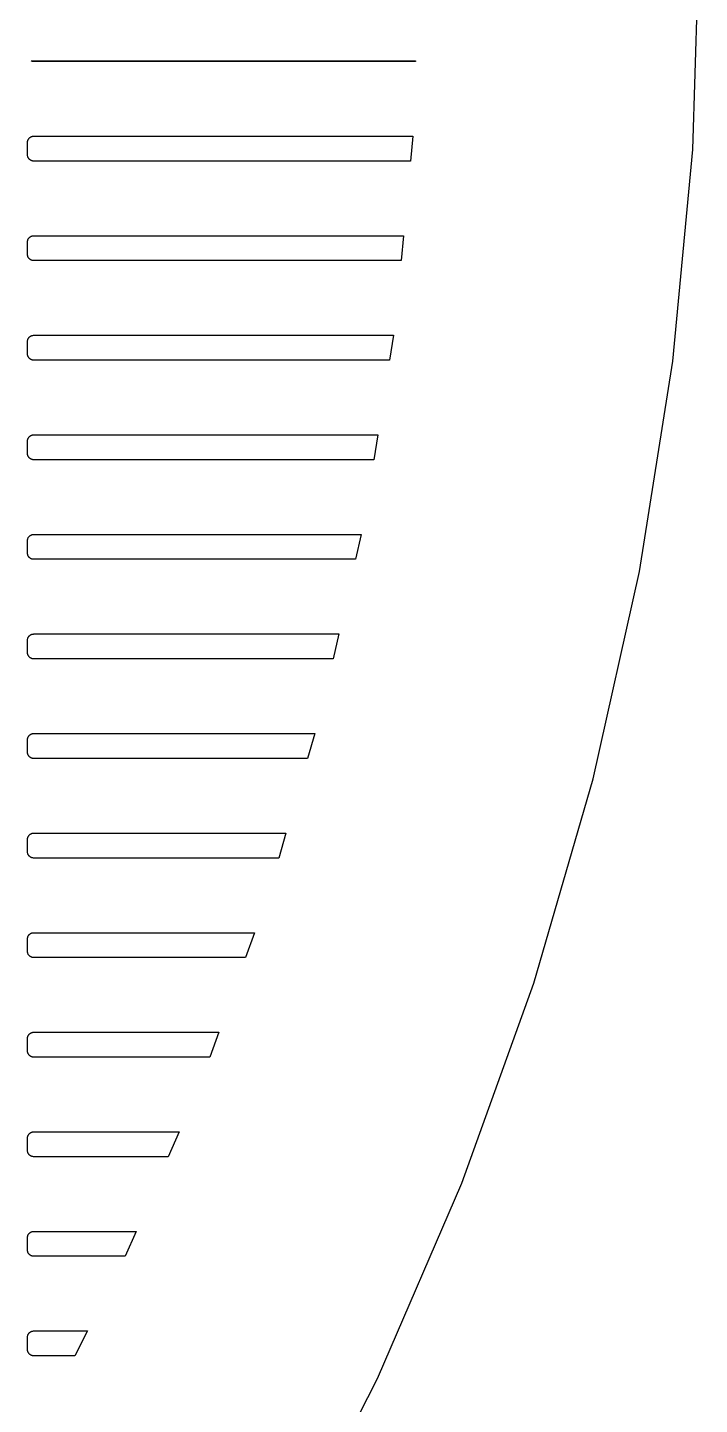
# Model space of a CAD drawing. Header units: metres. Extents: x -163 to 163, y -163 to 163.
# Drawn here: x 130.8 to 163.2, y -70.7 to -4.4 of the extents above; entities that cross this region are included whole.
import ezdxf

# ---------------------------------------------------------------- set-up
doc = ezdxf.new("R2010")
doc.units = ezdxf.units.M

msp = doc.modelspace()

# ---------------------------------------------------------------- linework, layer by layer
for p, q in [((162.877, -10.2473), (163.199, 0)), ((130.991, -5.97787), (130.984, -5.97498)), ((130.984, -5.97498), (149.511, -5.97498)), ((131.008, -5.98427), (130.991, -5.97787)), ((131.026, -5.98952), (131.008, -5.98427)), ((131.045, -5.99364), (131.026, -5.98952)), ((131.063, -5.99658), (131.045, -5.99364)), ((131.082, -5.99835), (131.063, -5.99658)), ((131.101, -5.99895), (131.082, -5.99835)), ((149.51, -5.99895), (131.101, -5.99895)), ((149.511, -5.97498), (149.51, -5.99895)), ((130.801, -9.89894), (130.802, -9.88011)), ((130.801, -10.4989), (130.801, -9.89894)), ((130.802, -9.88011), (130.803, -9.86134)), ((130.803, -9.86134), (130.806, -9.84273)), ((130.806, -9.84273), (130.81, -9.82434)), ((130.81, -9.82434), (130.816, -9.80624)), ((130.816, -9.80624), (130.822, -9.78851)), ((130.822, -9.78851), (130.83, -9.77121)), ((130.83, -9.77121), (130.838, -9.75443)), ((130.838, -9.75443), (130.848, -9.7382)), ((130.848, -9.7382), (130.858, -9.72261)), ((130.858, -9.72261), (130.87, -9.70772)), ((130.87, -9.70772), (130.882, -9.69359)), ((130.882, -9.69359), (130.896, -9.68025)), ((130.896, -9.68025), (130.91, -9.66779)), ((130.91, -9.66779), (130.925, -9.65623)), ((130.925, -9.65623), (130.94, -9.64565)), ((130.94, -9.64565), (130.957, -9.63605)), ((130.957, -9.63605), (130.973, -9.6275)), ((130.973, -9.6275), (130.991, -9.62001)), ((130.991, -9.62001), (131.008, -9.61363)), ((131.008, -9.61363), (131.026, -9.60837)), ((131.026, -9.60837), (131.045, -9.60426)), ((131.045, -9.60426), (131.063, -9.60132)), ((131.063, -9.60132), (131.082, -9.59953)), ((131.082, -9.59953), (131.101, -9.59895)), ((131.101, -9.59895), (149.385, -9.59895)), ((149.385, -9.59895), (149.271, -10.799)), ((130.802, -10.5178), (130.801, -10.4989)), ((130.803, -10.5365), (130.802, -10.5178)), ((130.806, -10.5552), (130.803, -10.5365)), ((130.81, -10.5735), (130.806, -10.5552)), ((130.816, -10.5916), (130.81, -10.5735)), ((130.822, -10.6094), (130.816, -10.5916)), ((130.83, -10.6267), (130.822, -10.6094)), ((161.912, -20.4542), (162.877, -10.2473)), ((130.838, -10.6435), (130.83, -10.6267)), ((130.848, -10.6597), (130.838, -10.6435)), ((130.858, -10.6753), (130.848, -10.6597)), ((130.87, -10.6902), (130.858, -10.6753)), ((130.882, -10.7043), (130.87, -10.6902)), ((130.896, -10.7176), (130.882, -10.7043)), ((130.91, -10.7301), (130.896, -10.7176)), ((130.925, -10.7417), (130.91, -10.7301)), ((130.94, -10.7522), (130.925, -10.7417)), ((130.957, -10.7618), (130.94, -10.7522)), ((130.973, -10.7704), (130.957, -10.7618)), ((130.991, -10.7779), (130.973, -10.7704)), ((131.008, -10.7843), (130.991, -10.7779)), ((131.026, -10.7895), (131.008, -10.7843)), ((131.045, -10.7936), (131.026, -10.7895)), ((131.063, -10.7966), (131.045, -10.7936)), ((131.082, -10.7984), (131.063, -10.7966)), ((131.101, -10.799), (131.082, -10.7984)), ((149.271, -10.799), (131.101, -10.799)), ((130.816, -14.6062), (130.822, -14.5885)), ((130.822, -14.5885), (130.83, -14.5712)), ((130.83, -14.5712), (130.838, -14.5544)), ((130.838, -14.5544), (130.848, -14.5382)), ((130.848, -14.5382), (130.858, -14.5226)), ((130.858, -14.5226), (130.87, -14.5077)), ((130.87, -14.5077), (130.882, -14.4936)), ((130.882, -14.4936), (130.896, -14.4803)), ((130.896, -14.4803), (130.91, -14.4678)), ((130.91, -14.4678), (130.925, -14.4562)), ((130.925, -14.4562), (130.94, -14.4456)), ((130.94, -14.4456), (130.957, -14.4361)), ((130.957, -14.4361), (130.973, -14.4275)), ((130.973, -14.4275), (130.991, -14.42)), ((130.991, -14.42), (131.008, -14.4136)), ((131.008, -14.4136), (131.026, -14.4084)), ((131.026, -14.4084), (131.045, -14.4043)), ((131.045, -14.4043), (131.063, -14.4013)), ((131.063, -14.4013), (131.082, -14.3995)), ((131.082, -14.3995), (131.101, -14.3989)), ((131.101, -14.3989), (148.931, -14.3989)), ((148.931, -14.3989), (148.818, -15.5989)), ((130.801, -14.6989), (130.802, -14.6801)), ((130.801, -15.299), (130.801, -14.6989)), ((130.802, -14.6801), (130.803, -14.6613)), ((130.803, -14.6613), (130.806, -14.6427)), ((130.806, -14.6427), (130.81, -14.6243)), ((130.81, -14.6243), (130.816, -14.6062)), ((130.802, -15.3178), (130.801, -15.299)), ((130.803, -15.3365), (130.802, -15.3178)), ((130.806, -15.3552), (130.803, -15.3365)), ((130.81, -15.3736), (130.806, -15.3552)), ((130.816, -15.3916), (130.81, -15.3736)), ((130.822, -15.4094), (130.816, -15.3916)), ((130.83, -15.4267), (130.822, -15.4094)), ((130.838, -15.4435), (130.83, -15.4267)), ((130.848, -15.4597), (130.838, -15.4435)), ((130.858, -15.4753), (130.848, -15.4597)), ((130.87, -15.4902), (130.858, -15.4753)), ((130.882, -15.5043), (130.87, -15.4902)), ((130.896, -15.5176), (130.882, -15.5043)), ((130.91, -15.5301), (130.896, -15.5176)), ((130.925, -15.5417), (130.91, -15.5301)), ((130.94, -15.5522), (130.925, -15.5417)), ((130.957, -15.5618), (130.94, -15.5522)), ((130.973, -15.5704), (130.957, -15.5618)), ((130.991, -15.5779), (130.973, -15.5704)), ((131.008, -15.5843), (130.991, -15.5779)), ((131.026, -15.5895), (131.008, -15.5843)), ((131.045, -15.5936), (131.026, -15.5895)), ((131.063, -15.5966), (131.045, -15.5936)), ((131.082, -15.5984), (131.063, -15.5966)), ((131.101, -15.5989), (131.082, -15.5984)), ((148.818, -15.5989), (131.101, -15.5989)), ((130.925, -19.2562), (130.94, -19.2457)), ((130.94, -19.2457), (130.957, -19.2361)), ((130.957, -19.2361), (130.973, -19.2275)), ((130.973, -19.2275), (130.991, -19.22)), ((130.991, -19.22), (131.008, -19.2136)), ((131.008, -19.2136), (131.026, -19.2084)), ((131.026, -19.2084), (131.045, -19.2043)), ((131.045, -19.2043), (131.063, -19.2013)), ((131.063, -19.2013), (131.082, -19.1995)), ((131.082, -19.1995), (131.101, -19.1989)), ((131.101, -19.1989), (148.449, -19.1989)), ((148.449, -19.1989), (148.259, -20.3989)), ((130.801, -19.4989), (130.802, -19.4801)), ((130.801, -20.099), (130.801, -19.4989)), ((130.802, -19.4801), (130.803, -19.4613)), ((130.803, -19.4613), (130.806, -19.4427)), ((130.806, -19.4427), (130.81, -19.4243)), ((130.81, -19.4243), (130.816, -19.4062)), ((130.816, -19.4062), (130.822, -19.3885)), ((130.822, -19.3885), (130.83, -19.3712)), ((130.83, -19.3712), (130.838, -19.3544)), ((130.838, -19.3544), (130.848, -19.3382)), ((130.848, -19.3382), (130.858, -19.3226)), ((130.858, -19.3226), (130.87, -19.3077)), ((130.87, -19.3077), (130.882, -19.2936)), ((130.882, -19.2936), (130.896, -19.2803)), ((130.896, -19.2803), (130.91, -19.2678)), ((130.91, -19.2678), (130.925, -19.2562)), ((130.802, -20.1178), (130.801, -20.099)), ((130.803, -20.1366), (130.802, -20.1178)), ((130.806, -20.1552), (130.803, -20.1366)), ((130.81, -20.1736), (130.806, -20.1552)), ((130.816, -20.1917), (130.81, -20.1736)), ((130.822, -20.2094), (130.816, -20.1917)), ((130.83, -20.2267), (130.822, -20.2094)), ((130.838, -20.2435), (130.83, -20.2267)), ((130.848, -20.2597), (130.838, -20.2435)), ((130.858, -20.2753), (130.848, -20.2597)), ((130.87, -20.2902), (130.858, -20.2753)), ((130.882, -20.3043), (130.87, -20.2902)), ((130.896, -20.3176), (130.882, -20.3043)), ((130.91, -20.3301), (130.896, -20.3176)), ((130.925, -20.3416), (130.91, -20.3301)), ((130.94, -20.3522), (130.925, -20.3416)), ((130.957, -20.3618), (130.94, -20.3522)), ((130.973, -20.3704), (130.957, -20.3618)), ((130.991, -20.3779), (130.973, -20.3704)), ((131.008, -20.3843), (130.991, -20.3779)), ((131.026, -20.3895), (131.008, -20.3843)), ((131.045, -20.3936), (131.026, -20.3895)), ((131.063, -20.3966), (131.045, -20.3936)), ((131.082, -20.3984), (131.063, -20.3966)), ((131.101, -20.3989), (131.082, -20.3984)), ((148.259, -20.3989), (131.101, -20.3989)), ((160.308, -30.5804), (161.912, -20.4542)), ((130.801, -24.299), (130.802, -24.2801)), ((130.801, -24.8989), (130.801, -24.299)), ((130.802, -24.2801), (130.803, -24.2614)), ((130.803, -24.2614), (130.806, -24.2427)), ((130.806, -24.2427), (130.81, -24.2243)), ((130.81, -24.2243), (130.816, -24.2062)), ((130.816, -24.2062), (130.822, -24.1885)), ((130.822, -24.1885), (130.83, -24.1712)), ((130.83, -24.1712), (130.838, -24.1544)), ((130.838, -24.1544), (130.848, -24.1382)), ((130.848, -24.1382), (130.858, -24.1226)), ((130.858, -24.1226), (130.87, -24.1077)), ((130.87, -24.1077), (130.882, -24.0936)), ((130.882, -24.0936), (130.896, -24.0803)), ((130.896, -24.0803), (130.91, -24.0678)), ((130.91, -24.0678), (130.925, -24.0562)), ((130.925, -24.0562), (130.94, -24.0457)), ((130.94, -24.0457), (130.957, -24.0361)), ((130.957, -24.0361), (130.973, -24.0275)), ((130.973, -24.0275), (130.991, -24.02)), ((130.991, -24.02), (131.008, -24.0136)), ((131.008, -24.0136), (131.026, -24.0084)), ((131.026, -24.0084), (131.045, -24.0043)), ((131.045, -24.0043), (131.063, -24.0013)), ((131.063, -24.0013), (131.082, -23.9995)), ((131.082, -23.9995), (131.101, -23.9989)), ((131.101, -23.9989), (147.689, -23.9989)), ((147.689, -23.9989), (147.499, -25.1989)), ((130.802, -24.9178), (130.801, -24.8989)), ((130.803, -24.9366), (130.802, -24.9178)), ((130.806, -24.9552), (130.803, -24.9366)), ((130.81, -24.9736), (130.806, -24.9552)), ((130.816, -24.9917), (130.81, -24.9736)), ((130.822, -25.0094), (130.816, -24.9917)), ((130.83, -25.0267), (130.822, -25.0094)), ((130.838, -25.0435), (130.83, -25.0267)), ((130.848, -25.0597), (130.838, -25.0435)), ((130.858, -25.0753), (130.848, -25.0597)), ((130.87, -25.0902), (130.858, -25.0753)), ((130.882, -25.1043), (130.87, -25.0902)), ((130.896, -25.1176), (130.882, -25.1043)), ((130.91, -25.1301), (130.896, -25.1176)), ((130.925, -25.1416), (130.91, -25.1301)), ((130.94, -25.1523), (130.925, -25.1416)), ((130.957, -25.1618), (130.94, -25.1523)), ((130.973, -25.1704), (130.957, -25.1618)), ((130.991, -25.1779), (130.973, -25.1704)), ((131.008, -25.1843), (130.991, -25.1779)), ((131.026, -25.1895), (131.008, -25.1843)), ((131.045, -25.1936), (131.026, -25.1895)), ((131.063, -25.1966), (131.045, -25.1936)), ((131.082, -25.1983), (131.063, -25.1966)), ((131.101, -25.1989), (131.082, -25.1983)), ((147.499, -25.1989), (131.101, -25.1989)), ((130.801, -29.099), (130.802, -29.0801)), ((130.801, -29.6989), (130.801, -29.099)), ((130.802, -29.0801), (130.803, -29.0613)), ((130.803, -29.0613), (130.806, -29.0427)), ((130.806, -29.0427), (130.81, -29.0243)), ((130.81, -29.0243), (130.816, -29.0062)), ((130.816, -29.0062), (130.822, -28.9885)), ((130.822, -28.9885), (130.83, -28.9712)), ((130.83, -28.9712), (130.838, -28.9544)), ((130.838, -28.9544), (130.848, -28.9382)), ((130.848, -28.9382), (130.858, -28.9226)), ((130.858, -28.9226), (130.87, -28.9077)), ((130.87, -28.9077), (130.882, -28.8936)), ((130.882, -28.8936), (130.896, -28.8803)), ((130.896, -28.8803), (130.91, -28.8678)), ((130.91, -28.8678), (130.925, -28.8562)), ((130.925, -28.8562), (130.94, -28.8456)), ((130.94, -28.8456), (130.957, -28.8361)), ((130.957, -28.8361), (130.973, -28.8275)), ((130.973, -28.8275), (130.991, -28.82)), ((130.991, -28.82), (131.008, -28.8136)), ((131.008, -28.8136), (131.026, -28.8084)), ((131.026, -28.8084), (131.045, -28.8043)), ((131.045, -28.8043), (131.063, -28.8013)), ((131.063, -28.8013), (131.082, -28.7995)), ((131.082, -28.7995), (131.101, -28.799)), ((131.101, -28.799), (146.88, -28.799)), ((146.88, -28.799), (146.612, -29.9989)), ((130.802, -29.7178), (130.801, -29.6989)), ((130.803, -29.7365), (130.802, -29.7178)), ((130.806, -29.7552), (130.803, -29.7365)), ((130.81, -29.7736), (130.806, -29.7552)), ((130.816, -29.7917), (130.81, -29.7736)), ((130.822, -29.8094), (130.816, -29.7917)), ((130.83, -29.8267), (130.822, -29.8094)), ((130.838, -29.8435), (130.83, -29.8267)), ((130.848, -29.8597), (130.838, -29.8435)), ((130.858, -29.8753), (130.848, -29.8597)), ((130.87, -29.8902), (130.858, -29.8753)), ((130.882, -29.9043), (130.87, -29.8902)), ((130.896, -29.9176), (130.882, -29.9043)), ((130.91, -29.9301), (130.896, -29.9176)), ((130.925, -29.9417), (130.91, -29.9301)), ((130.94, -29.9522), (130.925, -29.9417)), ((130.957, -29.9618), (130.94, -29.9522)), ((130.973, -29.9704), (130.957, -29.9618)), ((130.991, -29.9779), (130.973, -29.9704)), ((131.008, -29.9843), (130.991, -29.9779)), ((131.026, -29.9895), (131.008, -29.9843)), ((131.045, -29.9936), (131.026, -29.9895)), ((131.063, -29.9966), (131.045, -29.9936)), ((131.082, -29.9984), (131.063, -29.9966)), ((131.101, -29.9989), (131.082, -29.9984)), ((146.612, -29.9989), (131.101, -29.9989)), ((158.072, -40.5859), (160.308, -30.5804)), ((130.803, -33.8613), (130.806, -33.8427)), ((130.806, -33.8427), (130.81, -33.8243)), ((130.81, -33.8243), (130.816, -33.8062)), ((130.816, -33.8062), (130.822, -33.7885)), ((130.822, -33.7885), (130.83, -33.7712)), ((130.83, -33.7712), (130.838, -33.7544)), ((130.838, -33.7544), (130.848, -33.7382)), ((130.848, -33.7382), (130.858, -33.7226)), ((130.858, -33.7226), (130.87, -33.7077)), ((130.87, -33.7077), (130.882, -33.6936)), ((130.882, -33.6936), (130.896, -33.6803)), ((130.896, -33.6803), (130.91, -33.6678)), ((130.91, -33.6678), (130.925, -33.6562)), ((130.925, -33.6562), (130.94, -33.6456)), ((130.94, -33.6456), (130.957, -33.6361)), ((130.957, -33.6361), (130.973, -33.6275)), ((130.973, -33.6275), (130.991, -33.62)), ((130.991, -33.62), (131.008, -33.6136)), ((131.008, -33.6136), (131.026, -33.6084)), ((131.026, -33.6084), (131.045, -33.6043)), ((131.045, -33.6043), (131.063, -33.6013)), ((131.063, -33.6013), (131.082, -33.5995)), ((131.082, -33.5995), (131.101, -33.599)), ((131.101, -33.599), (145.807, -33.599)), ((145.807, -33.599), (145.539, -34.799)), ((130.801, -33.8989), (130.802, -33.8801)), ((130.801, -34.4989), (130.801, -33.8989)), ((130.802, -34.5178), (130.801, -34.4989)), ((130.802, -33.8801), (130.803, -33.8613)), ((130.803, -34.5365), (130.802, -34.5178)), ((130.806, -34.5552), (130.803, -34.5365)), ((130.81, -34.5735), (130.806, -34.5552)), ((130.816, -34.5917), (130.81, -34.5735)), ((130.822, -34.6094), (130.816, -34.5917)), ((130.83, -34.6267), (130.822, -34.6094)), ((130.838, -34.6435), (130.83, -34.6267)), ((130.848, -34.6597), (130.838, -34.6435)), ((130.858, -34.6753), (130.848, -34.6597)), ((130.87, -34.6902), (130.858, -34.6753)), ((130.882, -34.7043), (130.87, -34.6902)), ((130.896, -34.7176), (130.882, -34.7043)), ((130.91, -34.7301), (130.896, -34.7176)), ((130.925, -34.7417), (130.91, -34.7301)), ((130.94, -34.7522), (130.925, -34.7417)), ((130.957, -34.7618), (130.94, -34.7522)), ((130.973, -34.7704), (130.957, -34.7618)), ((130.991, -34.7779), (130.973, -34.7704)), ((131.008, -34.7843), (130.991, -34.7779)), ((131.026, -34.7895), (131.008, -34.7843)), ((131.045, -34.7936), (131.026, -34.7895)), ((131.063, -34.7966), (131.045, -34.7936)), ((131.082, -34.7984), (131.063, -34.7966)), ((131.101, -34.799), (131.082, -34.7984)), ((145.539, -34.799), (131.101, -34.799)), ((130.87, -38.5077), (130.882, -38.4936)), ((130.882, -38.4936), (130.896, -38.4803)), ((130.896, -38.4803), (130.91, -38.4678)), ((130.91, -38.4678), (130.925, -38.4562)), ((130.925, -38.4562), (130.94, -38.4456)), ((130.94, -38.4456), (130.957, -38.4361)), ((130.957, -38.4361), (130.973, -38.4275)), ((130.973, -38.4275), (130.991, -38.42)), ((130.991, -38.42), (131.008, -38.4136)), ((131.008, -38.4136), (131.026, -38.4084)), ((131.026, -38.4084), (131.045, -38.4043)), ((131.045, -38.4043), (131.063, -38.4013)), ((131.063, -38.4013), (131.082, -38.3995)), ((131.082, -38.3995), (131.101, -38.399)), ((131.101, -38.399), (144.656, -38.399)), ((144.656, -38.399), (144.307, -39.599)), ((130.801, -38.6989), (130.802, -38.6801)), ((130.801, -39.299), (130.801, -38.6989)), ((130.802, -38.6801), (130.803, -38.6613)), ((130.803, -38.6613), (130.806, -38.6427)), ((130.806, -38.6427), (130.81, -38.6243)), ((130.81, -38.6243), (130.816, -38.6062)), ((130.816, -38.6062), (130.822, -38.5885)), ((130.822, -38.5885), (130.83, -38.5712)), ((130.83, -38.5712), (130.838, -38.5544)), ((130.838, -38.5544), (130.848, -38.5382)), ((130.848, -38.5382), (130.858, -38.5226)), ((130.858, -38.5226), (130.87, -38.5077)), ((130.802, -39.3178), (130.801, -39.299)), ((130.803, -39.3365), (130.802, -39.3178)), ((130.806, -39.3552), (130.803, -39.3365)), ((130.81, -39.3736), (130.806, -39.3552)), ((130.816, -39.3916), (130.81, -39.3736)), ((130.822, -39.4094), (130.816, -39.3916)), ((130.83, -39.4267), (130.822, -39.4094)), ((130.838, -39.4435), (130.83, -39.4267)), ((130.848, -39.4597), (130.838, -39.4435)), ((130.858, -39.4753), (130.848, -39.4597)), ((130.87, -39.4902), (130.858, -39.4753)), ((130.882, -39.5043), (130.87, -39.4902)), ((130.896, -39.5176), (130.882, -39.5043)), ((130.91, -39.5301), (130.896, -39.5176)), ((130.925, -39.5417), (130.91, -39.5301)), ((130.94, -39.5522), (130.925, -39.5417)), ((130.957, -39.5618), (130.94, -39.5522)), ((130.973, -39.5704), (130.957, -39.5618)), ((130.991, -39.5779), (130.973, -39.5704)), ((131.008, -39.5843), (130.991, -39.5779)), ((131.026, -39.5895), (131.008, -39.5843)), ((131.045, -39.5936), (131.026, -39.5895)), ((131.063, -39.5966), (131.045, -39.5936)), ((131.082, -39.5984), (131.063, -39.5966)), ((131.101, -39.599), (131.082, -39.5984)), ((144.307, -39.599), (131.101, -39.599)), ((155.211, -50.4312), (158.072, -40.5859)), ((130.801, -43.4989), (130.802, -43.4801)), ((130.801, -44.099), (130.801, -43.4989)), ((130.802, -43.4801), (130.803, -43.4613)), ((130.803, -43.4613), (130.806, -43.4427)), ((130.806, -43.4427), (130.81, -43.4243)), ((130.81, -43.4243), (130.816, -43.4062)), ((130.816, -43.4062), (130.822, -43.3885)), ((130.822, -43.3885), (130.83, -43.3712)), ((130.83, -43.3712), (130.838, -43.3544)), ((130.838, -43.3544), (130.848, -43.3382)), ((130.848, -43.3382), (130.858, -43.3226)), ((130.858, -43.3226), (130.87, -43.3077)), ((130.87, -43.3077), (130.882, -43.2936)), ((130.882, -43.2936), (130.896, -43.2803)), ((130.896, -43.2803), (130.91, -43.2678)), ((130.91, -43.2678), (130.925, -43.2562)), ((130.925, -43.2562), (130.94, -43.2457)), ((130.94, -43.2457), (130.957, -43.2361)), ((130.957, -43.2361), (130.973, -43.2275)), ((130.973, -43.2275), (130.991, -43.22)), ((130.991, -43.22), (131.008, -43.2136)), ((131.008, -43.2136), (131.026, -43.2084)), ((131.026, -43.2084), (131.045, -43.2043)), ((131.045, -43.2043), (131.063, -43.2013)), ((131.063, -43.2013), (131.082, -43.1995)), ((131.082, -43.1995), (131.101, -43.1989)), ((131.101, -43.1989), (143.261, -43.1989)), ((143.261, -43.1989), (142.913, -44.3989)), ((130.802, -44.1178), (130.801, -44.099)), ((130.803, -44.1366), (130.802, -44.1178)), ((130.806, -44.1552), (130.803, -44.1366)), ((130.81, -44.1736), (130.806, -44.1552)), ((130.816, -44.1917), (130.81, -44.1736)), ((130.822, -44.2094), (130.816, -44.1917)), ((130.83, -44.2267), (130.822, -44.2094)), ((130.838, -44.2435), (130.83, -44.2267)), ((130.848, -44.2597), (130.838, -44.2435)), ((130.858, -44.2753), (130.848, -44.2597)), ((130.87, -44.2902), (130.858, -44.2753)), ((130.882, -44.3043), (130.87, -44.2902)), ((130.896, -44.3176), (130.882, -44.3043)), ((130.91, -44.3301), (130.896, -44.3176)), ((130.925, -44.3417), (130.91, -44.3301)), ((130.94, -44.3522), (130.925, -44.3417)), ((130.957, -44.3618), (130.94, -44.3522)), ((130.973, -44.3704), (130.957, -44.3618)), ((130.991, -44.3779), (130.973, -44.3704)), ((131.008, -44.3843), (130.991, -44.3779)), ((131.026, -44.3895), (131.008, -44.3843)), ((131.045, -44.3936), (131.026, -44.3895)), ((131.063, -44.3966), (131.045, -44.3936)), ((131.082, -44.3984), (131.063, -44.3966)), ((131.101, -44.3989), (131.082, -44.3984)), ((142.913, -44.3989), (131.101, -44.3989)), ((130.801, -48.299), (130.802, -48.2801)), ((130.801, -48.8989), (130.801, -48.299)), ((130.802, -48.2801), (130.803, -48.2614)), ((130.803, -48.2614), (130.806, -48.2427)), ((130.806, -48.2427), (130.81, -48.2243)), ((130.81, -48.2243), (130.816, -48.2062)), ((130.816, -48.2062), (130.822, -48.1885)), ((130.822, -48.1885), (130.83, -48.1712)), ((130.83, -48.1712), (130.838, -48.1544)), ((130.838, -48.1544), (130.848, -48.1382)), ((130.848, -48.1382), (130.858, -48.1226)), ((130.858, -48.1226), (130.87, -48.1077)), ((130.87, -48.1077), (130.882, -48.0936)), ((130.882, -48.0936), (130.896, -48.0803)), ((130.896, -48.0803), (130.91, -48.0678)), ((130.91, -48.0678), (130.925, -48.0562)), ((130.925, -48.0562), (130.94, -48.0457)), ((130.94, -48.0457), (130.957, -48.0361)), ((130.957, -48.0361), (130.973, -48.0275)), ((130.973, -48.0275), (130.991, -48.02)), ((130.991, -48.02), (131.008, -48.0136)), ((131.008, -48.0136), (131.026, -48.0084)), ((131.026, -48.0084), (131.045, -48.0043)), ((131.045, -48.0043), (131.063, -48.0013)), ((131.063, -48.0013), (131.082, -47.9995)), ((131.082, -47.9995), (131.101, -47.9989)), ((131.101, -47.9989), (141.746, -47.9989)), ((141.746, -47.9989), (141.314, -49.1989)), ((130.802, -48.9178), (130.801, -48.8989)), ((130.803, -48.9366), (130.802, -48.9178)), ((130.806, -48.9552), (130.803, -48.9366)), ((130.81, -48.9736), (130.806, -48.9552)), ((130.816, -48.9917), (130.81, -48.9736)), ((130.822, -49.0094), (130.816, -48.9917)), ((130.83, -49.0267), (130.822, -49.0094)), ((130.838, -49.0435), (130.83, -49.0267)), ((130.848, -49.0597), (130.838, -49.0435)), ((130.858, -49.0753), (130.848, -49.0597)), ((130.87, -49.0902), (130.858, -49.0753)), ((130.882, -49.1043), (130.87, -49.0902)), ((130.896, -49.1176), (130.882, -49.1043)), ((130.91, -49.1301), (130.896, -49.1176)), ((130.925, -49.1416), (130.91, -49.1301)), ((130.94, -49.1523), (130.925, -49.1416)), ((130.957, -49.1618), (130.94, -49.1523)), ((130.973, -49.1704), (130.957, -49.1618)), ((130.991, -49.1779), (130.973, -49.1704)), ((131.008, -49.1843), (130.991, -49.1779)), ((131.026, -49.1895), (131.008, -49.1843)), ((131.045, -49.1936), (131.026, -49.1895)), ((131.063, -49.1966), (131.045, -49.1936)), ((131.082, -49.1983), (131.063, -49.1966)), ((131.101, -49.1989), (131.082, -49.1983)), ((141.314, -49.1989), (131.101, -49.1989)), ((151.739, -60.0775), (155.211, -50.4312)), ((130.801, -53.099), (130.802, -53.0801)), ((130.801, -53.6989), (130.801, -53.099)), ((130.802, -53.0801), (130.803, -53.0614)), ((130.803, -53.0614), (130.806, -53.0427)), ((130.806, -53.0427), (130.81, -53.0243)), ((130.81, -53.0243), (130.816, -53.0062)), ((130.816, -53.0062), (130.822, -52.9885)), ((130.822, -52.9885), (130.83, -52.9712)), ((130.83, -52.9712), (130.838, -52.9544)), ((130.838, -52.9544), (130.848, -52.9382)), ((130.848, -52.9382), (130.858, -52.9226)), ((130.858, -52.9226), (130.87, -52.9077)), ((130.87, -52.9077), (130.882, -52.8936)), ((130.882, -52.8936), (130.896, -52.8803)), ((130.896, -52.8803), (130.91, -52.8678)), ((130.91, -52.8678), (130.925, -52.8562)), ((130.925, -52.8562), (130.94, -52.8457)), ((130.94, -52.8457), (130.957, -52.8361)), ((130.957, -52.8361), (130.973, -52.8275)), ((130.973, -52.8275), (130.991, -52.82)), ((130.991, -52.82), (131.008, -52.8136)), ((131.008, -52.8136), (131.026, -52.8084)), ((131.026, -52.8084), (131.045, -52.8043)), ((131.045, -52.8043), (131.063, -52.8013)), ((131.063, -52.8013), (131.082, -52.7995)), ((131.082, -52.7995), (131.101, -52.799)), ((131.101, -52.799), (140.018, -52.799)), ((140.018, -52.799), (139.586, -53.9989)), ((130.802, -53.7178), (130.801, -53.6989)), ((130.803, -53.7365), (130.802, -53.7178)), ((130.806, -53.7552), (130.803, -53.7365)), ((130.81, -53.7736), (130.806, -53.7552)), ((130.816, -53.7917), (130.81, -53.7736)), ((130.822, -53.8094), (130.816, -53.7917)), ((130.83, -53.8267), (130.822, -53.8094)), ((130.838, -53.8435), (130.83, -53.8267)), ((130.848, -53.8597), (130.838, -53.8435)), ((130.858, -53.8753), (130.848, -53.8597)), ((130.87, -53.8902), (130.858, -53.8753)), ((130.882, -53.9043), (130.87, -53.8902)), ((130.896, -53.9176), (130.882, -53.9043)), ((130.91, -53.9301), (130.896, -53.9176)), ((130.925, -53.9417), (130.91, -53.9301)), ((130.94, -53.9522), (130.925, -53.9417)), ((130.957, -53.9618), (130.94, -53.9522)), ((130.973, -53.9704), (130.957, -53.9618)), ((130.991, -53.9779), (130.973, -53.9704)), ((131.008, -53.9843), (130.991, -53.9779)), ((131.026, -53.9895), (131.008, -53.9843)), ((131.045, -53.9936), (131.026, -53.9895)), ((131.063, -53.9966), (131.045, -53.9936)), ((131.082, -53.9984), (131.063, -53.9966)), ((131.101, -53.9989), (131.082, -53.9984)), ((139.586, -53.9989), (131.101, -53.9989)), ((130.838, -57.7544), (130.848, -57.7382)), ((130.848, -57.7382), (130.858, -57.7226)), ((130.858, -57.7226), (130.87, -57.7077)), ((130.87, -57.7077), (130.882, -57.6936)), ((130.882, -57.6936), (130.896, -57.6803)), ((130.896, -57.6803), (130.91, -57.6678)), ((130.91, -57.6678), (130.925, -57.6562)), ((130.925, -57.6562), (130.94, -57.6456)), ((130.94, -57.6456), (130.957, -57.6361)), ((130.957, -57.6361), (130.973, -57.6275)), ((130.973, -57.6275), (130.991, -57.62)), ((130.991, -57.62), (131.008, -57.6136)), ((131.008, -57.6136), (131.026, -57.6084)), ((131.026, -57.6084), (131.045, -57.6043)), ((131.045, -57.6043), (131.063, -57.6013)), ((131.063, -57.6013), (131.082, -57.5995)), ((131.082, -57.5995), (131.101, -57.599)), ((131.101, -57.599), (138.109, -57.599)), ((138.109, -57.599), (137.589, -58.799)), ((130.801, -57.8989), (130.802, -57.8801)), ((130.801, -58.4989), (130.801, -57.8989)), ((130.802, -57.8801), (130.803, -57.8613)), ((130.803, -57.8613), (130.806, -57.8427)), ((130.806, -57.8427), (130.81, -57.8243)), ((130.81, -57.8243), (130.816, -57.8062)), ((130.816, -57.8062), (130.822, -57.7885)), ((130.822, -57.7885), (130.83, -57.7712)), ((130.83, -57.7712), (130.838, -57.7544)), ((130.802, -58.5178), (130.801, -58.4989)), ((130.803, -58.5365), (130.802, -58.5178)), ((130.806, -58.5552), (130.803, -58.5365)), ((130.81, -58.5735), (130.806, -58.5552)), ((130.816, -58.5917), (130.81, -58.5735)), ((130.822, -58.6094), (130.816, -58.5917)), ((130.83, -58.6267), (130.822, -58.6094)), ((130.838, -58.6435), (130.83, -58.6267)), ((130.848, -58.6597), (130.838, -58.6435)), ((130.858, -58.6753), (130.848, -58.6597)), ((130.87, -58.6902), (130.858, -58.6753)), ((130.882, -58.7043), (130.87, -58.6902)), ((130.896, -58.7176), (130.882, -58.7043)), ((130.91, -58.7301), (130.896, -58.7176)), ((130.925, -58.7417), (130.91, -58.7301)), ((130.94, -58.7522), (130.925, -58.7417)), ((130.957, -58.7618), (130.94, -58.7522)), ((130.973, -58.7704), (130.957, -58.7618)), ((130.991, -58.7779), (130.973, -58.7704)), ((131.008, -58.7843), (130.991, -58.7779)), ((131.026, -58.7895), (131.008, -58.7843)), ((131.045, -58.7936), (131.026, -58.7895)), ((131.063, -58.7966), (131.045, -58.7936)), ((131.082, -58.7984), (131.063, -58.7966)), ((131.101, -58.799), (131.082, -58.7984)), ((137.589, -58.799), (131.101, -58.799)), ((147.667, -69.4867), (151.739, -60.0775)), ((130.801, -62.6989), (130.802, -62.6801)), ((130.801, -63.299), (130.801, -62.6989)), ((130.802, -62.6801), (130.803, -62.6613)), ((130.803, -62.6613), (130.806, -62.6427)), ((130.806, -62.6427), (130.81, -62.6243)), ((130.81, -62.6243), (130.816, -62.6062)), ((130.816, -62.6062), (130.822, -62.5885)), ((130.822, -62.5885), (130.83, -62.5712)), ((130.83, -62.5712), (130.838, -62.5544)), ((130.838, -62.5544), (130.848, -62.5382)), ((130.848, -62.5382), (130.858, -62.5226)), ((130.858, -62.5226), (130.87, -62.5077)), ((130.87, -62.5077), (130.882, -62.4936)), ((130.882, -62.4936), (130.896, -62.4803)), ((130.896, -62.4803), (130.91, -62.4678)), ((130.91, -62.4678), (130.925, -62.4562)), ((130.925, -62.4562), (130.94, -62.4456)), ((130.94, -62.4456), (130.957, -62.4361)), ((130.957, -62.4361), (130.973, -62.4275)), ((130.973, -62.4275), (130.991, -62.42)), ((130.991, -62.42), (131.008, -62.4136)), ((131.008, -62.4136), (131.026, -62.4084)), ((131.026, -62.4084), (131.045, -62.4043)), ((131.045, -62.4043), (131.063, -62.4013)), ((131.063, -62.4013), (131.082, -62.3995)), ((131.082, -62.3995), (131.101, -62.399)), ((131.101, -62.399), (136.031, -62.399)), ((136.031, -62.399), (135.512, -63.599)), ((130.802, -63.3178), (130.801, -63.299)), ((130.803, -63.3365), (130.802, -63.3178)), ((130.806, -63.3552), (130.803, -63.3365)), ((130.81, -63.3736), (130.806, -63.3552)), ((130.816, -63.3916), (130.81, -63.3736)), ((130.822, -63.4094), (130.816, -63.3916)), ((130.83, -63.4267), (130.822, -63.4094)), ((130.838, -63.4435), (130.83, -63.4267)), ((130.848, -63.4597), (130.838, -63.4435)), ((130.858, -63.4753), (130.848, -63.4597)), ((130.87, -63.4902), (130.858, -63.4753)), ((130.882, -63.5043), (130.87, -63.4902)), ((130.896, -63.5176), (130.882, -63.5043)), ((130.91, -63.5301), (130.896, -63.5176)), ((130.925, -63.5417), (130.91, -63.5301)), ((130.94, -63.5522), (130.925, -63.5417)), ((130.957, -63.5618), (130.94, -63.5522)), ((130.973, -63.5704), (130.957, -63.5618)), ((130.991, -63.5779), (130.973, -63.5704)), ((131.008, -63.5843), (130.991, -63.5779)), ((131.026, -63.5895), (131.008, -63.5843)), ((131.045, -63.5936), (131.026, -63.5895)), ((131.063, -63.5966), (131.045, -63.5936)), ((131.082, -63.5984), (131.063, -63.5966)), ((131.101, -63.599), (131.082, -63.5984)), ((135.512, -63.599), (131.101, -63.599)), ((130.801, -67.4989), (130.802, -67.4801)), ((130.801, -68.099), (130.801, -67.4989)), ((130.802, -67.4801), (130.803, -67.4613)), ((130.803, -67.4613), (130.806, -67.4427)), ((130.806, -67.4427), (130.81, -67.4243)), ((130.81, -67.4243), (130.816, -67.4062)), ((130.816, -67.4062), (130.822, -67.3885)), ((130.822, -67.3885), (130.83, -67.3712)), ((130.83, -67.3712), (130.838, -67.3544)), ((130.838, -67.3544), (130.848, -67.3382)), ((130.848, -67.3382), (130.858, -67.3226)), ((130.858, -67.3226), (130.87, -67.3077)), ((130.87, -67.3077), (130.882, -67.2936)), ((130.882, -67.2936), (130.896, -67.2803)), ((130.896, -67.2803), (130.91, -67.2678)), ((130.91, -67.2678), (130.925, -67.2562)), ((130.925, -67.2562), (130.94, -67.2457)), ((130.94, -67.2457), (130.957, -67.2361)), ((130.957, -67.2361), (130.973, -67.2275)), ((130.973, -67.2275), (130.991, -67.22)), ((130.991, -67.22), (131.008, -67.2136)), ((131.008, -67.2136), (131.026, -67.2084)), ((131.026, -67.2084), (131.045, -67.2043)), ((131.045, -67.2043), (131.063, -67.2013)), ((131.063, -67.2013), (131.082, -67.1995)), ((131.082, -67.1995), (131.101, -67.1989)), ((131.101, -67.1989), (133.689, -67.1989)), ((133.689, -67.1989), (133.077, -68.399)), ((130.802, -68.1178), (130.801, -68.099)), ((130.803, -68.1366), (130.802, -68.1178)), ((130.806, -68.1552), (130.803, -68.1366)), ((130.81, -68.1736), (130.806, -68.1552)), ((130.816, -68.1917), (130.81, -68.1736)), ((130.822, -68.2094), (130.816, -68.1917)), ((130.83, -68.2267), (130.822, -68.2094)), ((130.838, -68.2435), (130.83, -68.2267)), ((130.848, -68.2597), (130.838, -68.2435)), ((130.858, -68.2753), (130.848, -68.2597)), ((130.87, -68.2902), (130.858, -68.2753)), ((130.882, -68.3043), (130.87, -68.2902)), ((130.896, -68.3176), (130.882, -68.3043)), ((130.91, -68.3301), (130.896, -68.3176)), ((130.925, -68.3417), (130.91, -68.3301)), ((130.94, -68.3522), (130.925, -68.3417)), ((130.957, -68.3618), (130.94, -68.3522)), ((130.973, -68.3704), (130.957, -68.3618)), ((130.991, -68.3779), (130.973, -68.3704)), ((131.008, -68.3843), (130.991, -68.3779)), ((131.026, -68.3895), (131.008, -68.3843)), ((131.045, -68.3936), (131.026, -68.3895)), ((131.063, -68.3966), (131.045, -68.3936)), ((131.082, -68.3984), (131.063, -68.3966)), ((131.101, -68.399), (131.082, -68.3984)), ((133.077, -68.399), (131.101, -68.399)), ((143.012, -78.6217), (147.667, -69.4867))]:
    msp.add_line(p, q)

doc.saveas('drawing.dxf')
